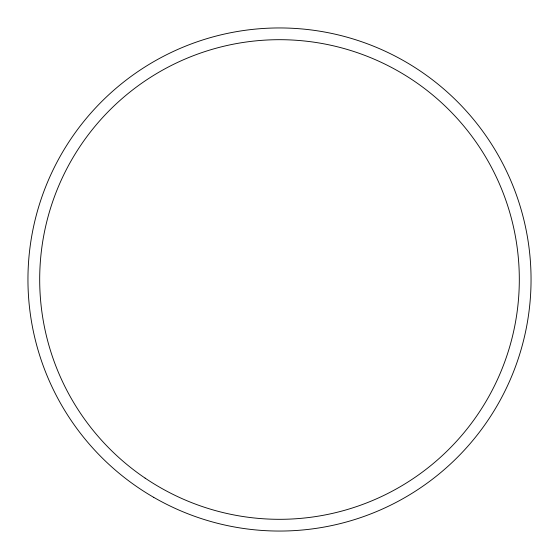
<?xml version="1.0" encoding="UTF-8"?>
<svg xmlns="http://www.w3.org/2000/svg" width="559" height="559" viewBox="0 0 559 559"><rect width="100%" height="100%" fill="white"/><g stroke="black" fill="none" stroke-linecap="round" stroke-linejoin="round"><path stroke-width="0.84" d="M145.081 478.099A239.811 239.811 0 0 0 518.703 296.605A239.811 239.811 0 0 0 174.715 63.796A239.811 239.811 0 0 0 145.081 478.099M153.725 497.349A251.55 251.55 0 0 0 531.05 279.5A251.55 251.55 0 0 0 153.725 61.651A251.55 251.55 0 0 0 153.725 497.349"/></g></svg>
